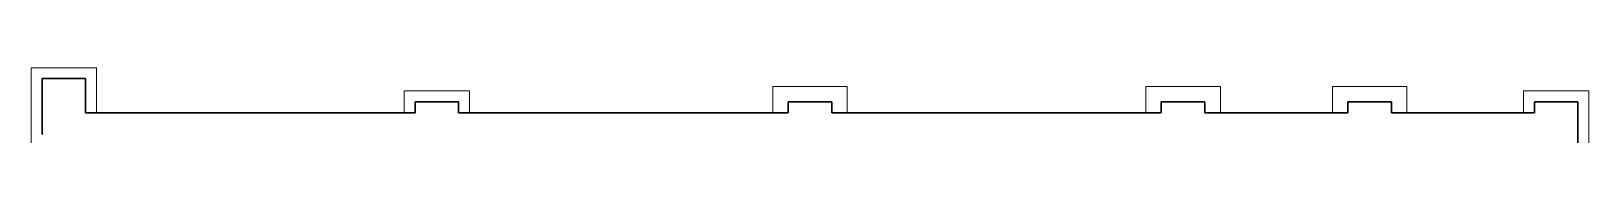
# Model space of a CAD drawing. Header units: metres. Extents: x 1807 to 3745, y 842 to 1968.
# Drawn here: x 3577.9 to 3628, y 1342.9 to 1345.1 of the extents above; entities that cross this region are included whole.
import ezdxf

# ---------------------------------------------------------------- set-up
doc = ezdxf.new("R2010")
doc.units = ezdxf.units.M
doc.header["$MEASUREMENT"] = 0
doc.layers.add('Level 1', color=7, linetype='Continuous', lineweight=0)

msp = doc.modelspace()

# ---------------------------------------------------------------- linework, layer by layer
at = {"layer": 'Level 1', "color": 7, "linetype": 'Continuous', "lineweight": 0}
for p, q in [((3580.049, 1345.05), (3577.949, 1345.05)), ((3577.949, 1345.05), (3577.949, 1342.55)), ((3578.299, 1342.9), (3578.299, 1344.7)), ((3578.299, 1344.7), (3579.699, 1344.7)), ((3579.699, 1344.7), (3579.699, 1343.6)), ((3580.049, 1343.6), (3580.049, 1345.05)), ((3592.049, 1344.3), (3589.949, 1344.3)), ((3589.949, 1344.3), (3589.949, 1343.6)), ((3592.049, 1343.6), (3592.049, 1344.3)), ((3604.199, 1344.45), (3601.799, 1344.45)), ((3601.799, 1344.45), (3601.799, 1343.6)), ((3604.199, 1343.6), (3604.199, 1344.45)), ((3616.199, 1344.45), (3613.799, 1344.45)), ((3613.799, 1344.45), (3613.799, 1343.6)), ((3616.199, 1343.6), (3616.199, 1344.45)), ((3622.199, 1344.45), (3619.799, 1344.45)), ((3619.799, 1344.45), (3619.799, 1343.6)), ((3622.199, 1343.6), (3622.199, 1344.45)), ((3628.049, 1344.3), (3625.949, 1344.3)), ((3625.949, 1344.3), (3625.949, 1343.6)), ((3628.049, 1342.2), (3628.049, 1344.3)), ((3590.299, 1343.6), (3590.299, 1343.95)), ((3590.299, 1343.95), (3591.699, 1343.95)), ((3591.699, 1343.95), (3591.699, 1343.6)), ((3602.299, 1343.6), (3602.299, 1343.95)), ((3602.299, 1343.95), (3603.699, 1343.95)), ((3603.699, 1343.95), (3603.699, 1343.6)), ((3614.299, 1343.6), (3614.299, 1343.95)), ((3614.299, 1343.95), (3615.699, 1343.95)), ((3615.699, 1343.95), (3615.699, 1343.6)), ((3620.299, 1343.6), (3620.299, 1343.95)), ((3620.299, 1343.95), (3621.699, 1343.95)), ((3621.699, 1343.95), (3621.699, 1343.6)), ((3626.299, 1343.6), (3626.299, 1343.95)), ((3626.299, 1343.95), (3627.699, 1343.95)), ((3627.699, 1343.95), (3627.699, 1342.55)), ((3579.699, 1343.6), (3590.299, 1343.6)), ((3591.699, 1343.6), (3602.299, 1343.6)), ((3603.699, 1343.6), (3614.299, 1343.6)), ((3615.699, 1343.6), (3620.299, 1343.6)), ((3621.699, 1343.6), (3626.299, 1343.6))]:
    msp.add_line(p, q, dxfattribs=at)
at = {"layer": 'Level 1', "color": 7, "linetype": 'Continuous', "lineweight": 30}
for p, q in [((3579.699, 1344.7), (3578.299, 1344.7)), ((3578.299, 1344.7), (3578.299, 1342.9)), ((3579.699, 1343.6), (3579.699, 1344.7)), ((3591.699, 1343.95), (3590.299, 1343.95)), ((3590.299, 1343.95), (3590.299, 1343.6)), ((3591.699, 1343.6), (3591.699, 1343.95)), ((3603.699, 1343.95), (3602.299, 1343.95)), ((3602.299, 1343.95), (3602.299, 1343.6)), ((3603.699, 1343.6), (3603.699, 1343.95)), ((3615.699, 1343.95), (3614.299, 1343.95)), ((3614.299, 1343.95), (3614.299, 1343.6)), ((3615.699, 1343.6), (3615.699, 1343.95)), ((3621.699, 1343.95), (3620.299, 1343.95)), ((3620.299, 1343.95), (3620.299, 1343.6)), ((3621.699, 1343.6), (3621.699, 1343.95)), ((3627.699, 1343.95), (3626.299, 1343.95)), ((3626.299, 1343.95), (3626.299, 1343.6)), ((3627.699, 1342.55), (3627.699, 1343.95)), ((3579.699, 1343.6), (3590.299, 1343.6)), ((3591.699, 1343.6), (3602.299, 1343.6)), ((3603.699, 1343.6), (3614.299, 1343.6)), ((3615.699, 1343.6), (3620.299, 1343.6)), ((3621.699, 1343.6), (3626.299, 1343.6))]:
    msp.add_line(p, q, dxfattribs=at)

doc.saveas('drawing.dxf')
